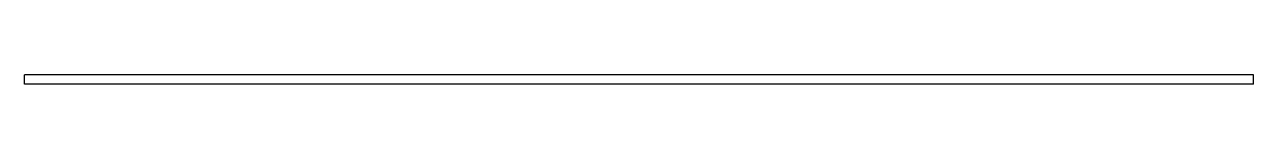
# Model space of a CAD drawing. Header units: millimetres. Extents: x -1160 to -765, y -6 to -3.
import ezdxf

# ---------------------------------------------------------------- set-up
doc = ezdxf.new("R2010")
doc.units = ezdxf.units.MM

msp = doc.modelspace()

# ---------------------------------------------------------------- linework, layer by layer
at = {"color": 7, "linetype": 'Continuous', "lineweight": 25}
for p, q in [((-1160.01, -6.39), (-1160.01, -3.39)), ((-765.01, -3.39), (-1160.01, -3.39)), ((-765.01, -6.39), (-765.01, -3.39)), ((-765.01, -6.39), (-1160.01, -6.39))]:
    msp.add_line(p, q, dxfattribs=at)

doc.saveas('drawing.dxf')
